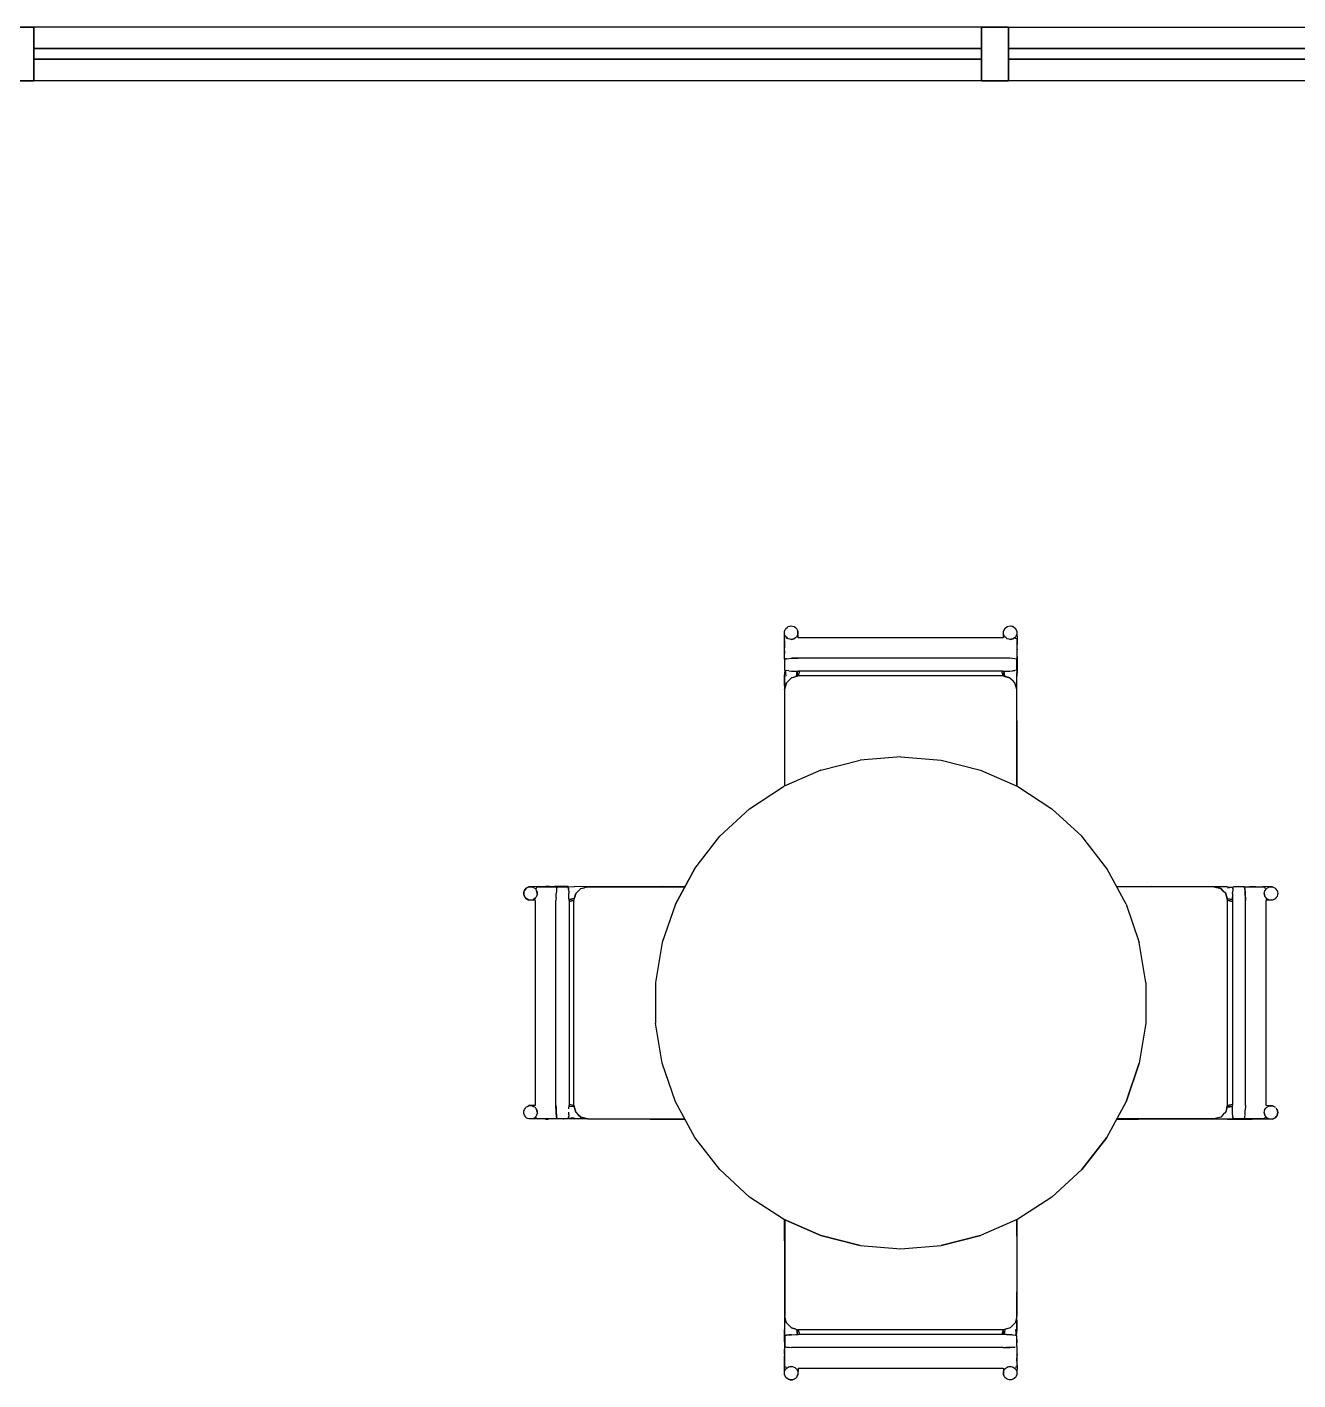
# Model space of a CAD drawing. Header units: metres. Extents: x 0 to 7.5, y -16.9 to 0.
# Drawn here: x 3.712 to 6.076, y -2.516 to 0 of the extents above; entities that cross this region are included whole.
import ezdxf

# ---------------------------------------------------------------- set-up
doc = ezdxf.new("R2010")
doc.units = ezdxf.units.M
doc.layers.add('projected', color=5, linetype='CONTINUOUS')
doc.layers.add('projection', color=5, linetype='CONTINUOUS')

msp = doc.modelspace()

# ---------------------------------------------------------------- linework, layer by layer
at = {"layer": 'projected'}
for p, q in [((3.7, 0), (3.725, 0)), ((3.725, 0), (3.725, -0.05)), ((5.4875, 0), (5.5125, 0)), ((5.4875, -0.05), (5.4875, 0)), ((5.5125, 0), (5.5375, 0)), ((5.5375, 0), (5.5375, -0.05)), ((4.6062, -0.04), (3.725, -0.04)), ((3.725, -0.04), (3.725, -0.05)), ((3.725, -0.05), (3.725, -0.06)), ((3.725, -0.05), (3.725, -0.1)), ((5.4875, -0.04), (4.6062, -0.04)), ((5.4875, -0.05), (5.4875, -0.04)), ((5.4875, -0.06), (5.4875, -0.05)), ((5.4875, -0.1), (5.4875, -0.05)), ((6.3938, -0.04), (5.5375, -0.04)), ((5.5375, -0.04), (5.5375, -0.05)), ((5.5375, -0.05), (5.5375, -0.06)), ((5.5375, -0.05), (5.5375, -0.1)), ((3.725, -0.06), (4.6062, -0.06)), ((4.6062, -0.06), (5.4875, -0.06)), ((5.5375, -0.06), (6.3938, -0.06)), ((3.725, -0.1), (3.7, -0.1)), ((5.5125, -0.1), (5.4875, -0.1)), ((5.5375, -0.1), (5.5125, -0.1))]:
    msp.add_line(p, q, dxfattribs=at)
at = {"layer": 'projection'}
for p, q in [((3.675, 0), (3.725, 0)), ((3.725, 0), (3.675, 0)), ((3.725, -0.04), (3.725, 0)), ((5.4875, 0), (3.725, 0)), ((3.725, -0.1), (3.725, 0)), ((5.4875, 0), (5.5375, 0)), ((5.4875, -0.1), (5.4875, 0)), ((5.4875, 0), (5.4875, -0.1)), ((5.5375, 0), (5.4875, 0)), ((5.5375, -0.1), (5.5375, 0)), ((5.5375, 0), (7.25, 0)), ((5.5375, -0.1), (5.5375, 0)), ((3.725, -0.04), (3.725, -0.06)), ((3.725, -0.04), (5.4875, -0.04)), ((3.725, -0.04), (3.725, -0.06)), ((5.4875, -0.04), (3.725, -0.04)), ((5.4875, -0.04), (5.4875, -0.06)), ((5.4875, -0.06), (5.4875, -0.04)), ((5.5375, -0.04), (5.5375, -0.06)), ((5.5375, -0.04), (7.25, -0.04)), ((5.5375, -0.04), (5.5375, -0.06)), ((7.25, -0.04), (5.5375, -0.04)), ((3.725, -0.1), (3.725, -0.06)), ((5.4875, -0.06), (3.725, -0.06)), ((3.725, -0.06), (5.4875, -0.06)), ((7.25, -0.06), (5.5375, -0.06)), ((5.5375, -0.06), (7.25, -0.06)), ((3.725, -0.1), (3.675, -0.1)), ((3.675, -0.1), (3.725, -0.1)), ((5.4875, -0.1), (3.725, -0.1)), ((5.5375, -0.1), (5.4875, -0.1)), ((5.4875, -0.1), (5.5375, -0.1)), ((7.25, -0.1), (5.5375, -0.1)), ((5.1211, -1.1412), (5.1214, -1.1233)), ((5.1214, -1.1233), (5.1227, -1.1207)), ((5.1214, -1.1261), (5.1214, -1.1233)), ((5.1214, -1.1289), (5.1214, -1.1261)), ((5.1227, -1.1314), (5.1214, -1.1289)), ((5.1227, -1.1207), (5.1239, -1.1182)), ((5.1239, -1.134), (5.1227, -1.1314)), ((5.1239, -1.1182), (5.1261, -1.1164)), ((5.1261, -1.1164), (5.1283, -1.1147)), ((5.1283, -1.1147), (5.1317, -1.1139)), ((5.1317, -1.1139), (5.1338, -1.1134)), ((5.1338, -1.1134), (5.1359, -1.1139)), ((5.1359, -1.1139), (5.1393, -1.1147)), ((5.1393, -1.1147), (5.1415, -1.1164)), ((5.1415, -1.1164), (5.1437, -1.1182)), ((5.1437, -1.1182), (5.145, -1.1207)), ((5.145, -1.1314), (5.1437, -1.134)), ((5.145, -1.1207), (5.1462, -1.1233)), ((5.1462, -1.1289), (5.145, -1.1314)), ((5.1464, -1.1355), (5.1462, -1.1233)), ((5.1462, -1.1233), (5.1462, -1.1261)), ((5.1462, -1.1261), (5.1462, -1.1289)), ((5.5284, -1.1355), (5.5287, -1.1233)), ((5.5287, -1.1233), (5.5311, -1.1182)), ((5.5299, -1.1207), (5.5287, -1.1233)), ((5.5287, -1.1261), (5.5287, -1.1233)), ((5.5287, -1.1289), (5.5287, -1.1261)), ((5.5299, -1.1314), (5.5287, -1.1289)), ((5.5311, -1.1182), (5.5299, -1.1207)), ((5.5311, -1.134), (5.5299, -1.1314)), ((5.5311, -1.1182), (5.5355, -1.1147)), ((5.5355, -1.1147), (5.541, -1.1134)), ((5.541, -1.1134), (5.5465, -1.1147)), ((5.5465, -1.1147), (5.5431, -1.1139)), ((5.5465, -1.1147), (5.551, -1.1182)), ((5.5522, -1.1207), (5.551, -1.1182)), ((5.551, -1.1182), (5.5534, -1.1233)), ((5.5522, -1.1314), (5.551, -1.134)), ((5.5534, -1.1233), (5.5522, -1.1207)), ((5.5534, -1.1289), (5.5522, -1.1314)), ((5.5534, -1.1233), (5.5537, -1.1412)), ((5.5534, -1.1233), (5.5534, -1.1261)), ((5.5534, -1.1261), (5.5534, -1.1289)), ((5.1211, -1.1412), (5.1214, -1.1544)), ((5.1213, -1.1585), (5.1213, -1.1541)), ((5.1214, -1.1377), (5.1227, -1.1373)), ((5.1214, -1.1757), (5.1214, -1.1377)), ((5.1248, -1.1366), (5.1235, -1.137)), ((5.1261, -1.1357), (5.1239, -1.134)), ((5.1283, -1.1375), (5.1261, -1.1357)), ((5.1317, -1.1382), (5.1283, -1.1375)), ((5.1338, -1.1387), (5.1317, -1.1382)), ((5.1338, -1.1387), (5.1393, -1.1375)), ((5.1359, -1.1382), (5.1338, -1.1387)), ((5.1393, -1.1375), (5.1359, -1.1382)), ((5.1415, -1.1357), (5.1393, -1.1375)), ((5.1437, -1.134), (5.1417, -1.1356)), ((5.5278, -1.1355), (5.1468, -1.1355)), ((5.5332, -1.1356), (5.5311, -1.134)), ((5.5355, -1.1375), (5.5333, -1.1357)), ((5.5389, -1.1382), (5.5355, -1.1375)), ((5.541, -1.1387), (5.5389, -1.1382)), ((5.541, -1.1387), (5.5465, -1.1375)), ((5.5431, -1.1382), (5.541, -1.1387)), ((5.5465, -1.1375), (5.5431, -1.1382)), ((5.5488, -1.1357), (5.5465, -1.1375)), ((5.551, -1.134), (5.5488, -1.1357)), ((5.551, -1.137), (5.5498, -1.1366)), ((5.5532, -1.1377), (5.5515, -1.1372)), ((5.5532, -1.1377), (5.5532, -1.1757)), ((5.5537, -1.1412), (5.5534, -1.1563)), ((5.5535, -1.1541), (5.5537, -1.1579)), ((5.5535, -1.1541), (5.5535, -1.1585)), ((5.1211, -1.1598), (5.1213, -1.1585)), ((5.1211, -1.1598), (5.1214, -1.1658)), ((5.1214, -1.1757), (5.1248, -1.1746)), ((5.1231, -1.1751), (5.1214, -1.1757)), ((5.1214, -1.1757), (5.1214, -1.1956)), ((5.1248, -1.1746), (5.1231, -1.1751)), ((5.1248, -1.1746), (5.1341, -1.1738)), ((5.1341, -1.1738), (5.1468, -1.1735)), ((5.1419, -1.1736), (5.1341, -1.1738)), ((5.1468, -1.1735), (5.1419, -1.1736)), ((5.5278, -1.1735), (5.1468, -1.1735)), ((5.5327, -1.1736), (5.5278, -1.1735)), ((5.5405, -1.1738), (5.5327, -1.1736)), ((5.5451, -1.1742), (5.5405, -1.1738)), ((5.5498, -1.1746), (5.5451, -1.1742)), ((5.5519, -1.1752), (5.5498, -1.1746)), ((5.5532, -1.1757), (5.5519, -1.1752)), ((5.5532, -1.1956), (5.5532, -1.1757)), ((5.5537, -1.1612), (5.5537, -1.1579)), ((5.5537, -1.1704), (5.5537, -1.1612)), ((5.5537, -1.1704), (5.5537, -1.1843)), ((5.1214, -1.2071), (5.1211, -1.3486)), ((5.1214, -1.1827), (5.1212, -1.1866)), ((5.1212, -1.1866), (5.1214, -1.1883)), ((5.1227, -1.196), (5.1214, -1.1956)), ((5.1214, -1.2071), (5.1225, -1.1965)), ((5.1214, -1.2247), (5.1214, -1.2067)), ((5.1224, -1.1959), (5.1239, -1.2071)), ((5.1227, -1.196), (5.1248, -1.1967)), ((5.1295, -1.1971), (5.1248, -1.1967)), ((5.1295, -1.1971), (5.1341, -1.1975)), ((5.1341, -1.1975), (5.1404, -1.1977)), ((5.1341, -1.2101), (5.1468, -1.2067)), ((5.1404, -1.1977), (5.1468, -1.1978)), ((5.1437, -1.2071), (5.145, -1.1978)), ((5.1462, -1.2068), (5.1453, -1.1978)), ((5.1492, -1.1978), (5.1468, -1.2067)), ((5.5278, -1.1978), (5.1468, -1.1978)), ((5.5278, -1.2067), (5.1468, -1.2067)), ((5.5278, -1.2067), (5.5254, -1.1978)), ((5.5278, -1.1978), (5.5327, -1.1977)), ((5.5278, -1.2067), (5.5341, -1.2084)), ((5.5278, -1.2067), (5.5327, -1.208)), ((5.5405, -1.2101), (5.5278, -1.2067)), ((5.5287, -1.2069), (5.5296, -1.1978)), ((5.5311, -1.2071), (5.5299, -1.1978)), ((5.5327, -1.1977), (5.5405, -1.1975)), ((5.5405, -1.1975), (5.5451, -1.1971)), ((5.5498, -1.1967), (5.5451, -1.1971)), ((5.5451, -1.1971), (5.5498, -1.1967)), ((5.5532, -1.1956), (5.5498, -1.1967)), ((5.5534, -1.2071), (5.5536, -1.194)), ((5.5537, -1.1961), (5.5534, -1.2071)), ((5.5537, -1.3722), (5.5534, -1.2071)), ((5.5537, -1.1843), (5.5537, -1.1961)), ((5.1214, -1.2321), (5.1248, -1.2194)), ((5.1231, -1.2257), (5.1214, -1.2321)), ((5.1231, -1.2257), (5.1214, -1.2321)), ((5.1214, -1.2321), (5.1214, -1.4114)), ((5.1248, -1.2194), (5.1231, -1.2257)), ((5.1248, -1.2194), (5.1341, -1.2101)), ((5.1419, -1.208), (5.1341, -1.2101)), ((5.1393, -1.2087), (5.1341, -1.2101)), ((5.1419, -1.208), (5.1394, -1.2087)), ((5.5327, -1.208), (5.5405, -1.2101)), ((5.5356, -1.2088), (5.5405, -1.2101)), ((5.5405, -1.2101), (5.5451, -1.2147)), ((5.5498, -1.2194), (5.5451, -1.2147)), ((5.5515, -1.2257), (5.5498, -1.2194)), ((5.5519, -1.2272), (5.5498, -1.2194)), ((5.5532, -1.2321), (5.5515, -1.2257)), ((5.5532, -1.2321), (5.5519, -1.2272)), ((5.5532, -1.4114), (5.5532, -1.2321)), ((5.1211, -1.3486), (5.1212, -1.4115)), ((5.3373, -1.3571), (5.262, -1.3633)), ((5.3373, -1.3571), (5.4127, -1.3633)), ((5.1888, -1.3819), (5.1196, -1.4122)), ((5.1888, -1.3819), (5.262, -1.3633)), ((5.1888, -1.3819), (5.262, -1.3633)), ((5.4127, -1.3633), (5.4859, -1.3819)), ((5.4859, -1.3819), (5.5551, -1.4122)), ((5.4859, -1.3819), (5.5551, -1.4122)), ((5.5534, -1.373), (5.5534, -1.4115)), ((5.5537, -1.4116), (5.5537, -1.3722)), ((5.0563, -1.4536), (5.1196, -1.4122)), ((5.5551, -1.4122), (5.6184, -1.4536)), ((5.0008, -1.5047), (5.0563, -1.4536)), ((5.6184, -1.4536), (5.6739, -1.5047)), ((4.9543, -1.5644), (5.0008, -1.5047)), ((4.9543, -1.5644), (5.0008, -1.5047)), ((5.7204, -1.5644), (5.6739, -1.5047)), ((5.7204, -1.5644), (5.6739, -1.5047)), ((4.9184, -1.6308), (4.9543, -1.5644)), ((4.9543, -1.5644), (4.9184, -1.6308)), ((5.7563, -1.6308), (5.7204, -1.5644)), ((4.6367, -1.6088), (4.6362, -1.6109)), ((4.6362, -1.6109), (4.6367, -1.6088)), ((4.6367, -1.6088), (4.6374, -1.6054)), ((4.6374, -1.6054), (4.6367, -1.6088)), ((4.6374, -1.6054), (4.6409, -1.601)), ((4.6392, -1.6032), (4.6374, -1.6054)), ((4.6409, -1.601), (4.6392, -1.6032)), ((4.6409, -1.601), (4.646, -1.5985)), ((4.6435, -1.5998), (4.6409, -1.601)), ((4.646, -1.5985), (4.6435, -1.5998)), ((4.6639, -1.5982), (4.646, -1.5985)), ((4.646, -1.5985), (4.6488, -1.5985)), ((4.6488, -1.5985), (4.6516, -1.5985)), ((4.6516, -1.5985), (4.6542, -1.5998)), ((4.6542, -1.5998), (4.6567, -1.601)), ((4.6567, -1.601), (4.6585, -1.6032)), ((4.6585, -1.6032), (4.6602, -1.6054)), ((4.6594, -1.6021), (4.6597, -1.601)), ((4.6599, -1.6004), (4.6605, -1.5987)), ((4.6615, -1.6109), (4.6602, -1.6054)), ((4.6602, -1.6054), (4.661, -1.6088)), ((4.6605, -1.5987), (4.6984, -1.5987)), ((4.661, -1.6088), (4.6615, -1.6109)), ((4.679, -1.5985), (4.6639, -1.5982)), ((4.6806, -1.5982), (4.6768, -1.5984)), ((4.6768, -1.5984), (4.6812, -1.5984)), ((4.6839, -1.5982), (4.6806, -1.5982)), ((4.6839, -1.5982), (4.6932, -1.5983)), ((4.7071, -1.5982), (4.6932, -1.5983)), ((4.6969, -1.6068), (4.6965, -1.6114)), ((4.6973, -1.6021), (4.6969, -1.6068)), ((4.698, -1.6001), (4.6973, -1.6021)), ((4.6984, -1.5987), (4.698, -1.6001)), ((4.6984, -1.5987), (4.7183, -1.5987)), ((4.7189, -1.5983), (4.7071, -1.5982)), ((4.7168, -1.5983), (4.7298, -1.5985)), ((4.7183, -1.5987), (4.7195, -1.6021)), ((4.7189, -1.6004), (4.7183, -1.5987)), ((4.7189, -1.5983), (4.7298, -1.5985)), ((4.7195, -1.6021), (4.7189, -1.6004)), ((4.7195, -1.6021), (4.7203, -1.6114)), ((4.7199, -1.6068), (4.7195, -1.6021)), ((4.8949, -1.5982), (4.7298, -1.5985)), ((4.7375, -1.6068), (4.7328, -1.6114)), ((4.7375, -1.6068), (4.7421, -1.6021)), ((4.7421, -1.6021), (4.7499, -1.6001)), ((4.7421, -1.6021), (4.7485, -1.6004)), ((4.7485, -1.6004), (4.7499, -1.6001)), ((4.7499, -1.6001), (4.7548, -1.5987)), ((4.7499, -1.6001), (4.7548, -1.5987)), ((4.7548, -1.5987), (4.9357, -1.5987)), ((4.8949, -1.5982), (4.936, -1.5983)), ((4.9359, -1.5985), (4.8957, -1.5985)), ((5.8034, -1.5984), (5.7388, -1.5985)), ((5.9199, -1.5986), (5.7389, -1.5986)), ((5.9449, -1.5987), (5.8034, -1.5984)), ((5.9262, -1.6003), (5.9199, -1.5986)), ((5.9199, -1.5986), (5.9248, -1.6)), ((5.9326, -1.602), (5.9199, -1.5986)), ((5.9199, -1.5986), (5.9326, -1.602)), ((5.9262, -1.6003), (5.9199, -1.5986)), ((5.9326, -1.602), (5.9262, -1.6003)), ((5.9453, -1.5986), (5.9272, -1.5986)), ((5.9326, -1.602), (5.9372, -1.6067)), ((5.9326, -1.602), (5.9419, -1.6113)), ((5.9372, -1.6067), (5.9326, -1.602)), ((5.9419, -1.6113), (5.9372, -1.6067)), ((5.9449, -1.5987), (5.9554, -1.5997)), ((5.956, -1.5996), (5.9449, -1.6011)), ((5.9544, -1.6113), (5.9548, -1.6067)), ((5.9552, -1.602), (5.9548, -1.6067)), ((5.9552, -1.602), (5.9559, -1.6)), ((5.9559, -1.6), (5.9564, -1.5986)), ((5.9763, -1.5986), (5.9564, -1.5986)), ((5.9653, -1.5984), (5.9636, -1.5986)), ((5.9692, -1.5986), (5.9653, -1.5984)), ((5.9763, -1.5986), (6.0142, -1.5986)), ((5.9768, -1.6003), (5.9763, -1.5986)), ((5.9774, -1.602), (5.9768, -1.6003)), ((5.9774, -1.602), (5.9782, -1.6113)), ((5.9778, -1.6067), (5.9774, -1.602)), ((5.9782, -1.6113), (5.9778, -1.6067)), ((5.9921, -1.5984), (5.9862, -1.5986)), ((5.9921, -1.5984), (5.9934, -1.5986)), ((5.9979, -1.5986), (5.9935, -1.5986)), ((5.9976, -1.5986), (6.0108, -1.5984)), ((6.0287, -1.5987), (6.0108, -1.5984)), ((6.0132, -1.6111), (6.0137, -1.609)), ((6.0137, -1.609), (6.0145, -1.6056)), ((6.0142, -1.5987), (6.0147, -1.6)), ((6.0162, -1.6033), (6.0145, -1.6056)), ((6.0153, -1.602), (6.0149, -1.6008)), ((6.0162, -1.6033), (6.018, -1.6011)), ((6.018, -1.6011), (6.0205, -1.5999)), ((6.0205, -1.5999), (6.0231, -1.5987)), ((6.0231, -1.5987), (6.0259, -1.5987)), ((6.0259, -1.5987), (6.0287, -1.5987)), ((6.0287, -1.5987), (6.0312, -1.5999)), ((6.0312, -1.5999), (6.0338, -1.6011)), ((6.0338, -1.6011), (6.0355, -1.6033)), ((6.0373, -1.6056), (6.0355, -1.6033)), ((6.0373, -1.6056), (6.038, -1.609)), ((6.038, -1.609), (6.0385, -1.6111)), ((4.6362, -1.6109), (4.6367, -1.613)), ((4.6367, -1.613), (4.6362, -1.6109)), ((4.6374, -1.6164), (4.6367, -1.613)), ((4.6367, -1.613), (4.6374, -1.6164)), ((4.6409, -1.6208), (4.6374, -1.6164)), ((4.6409, -1.6208), (4.6435, -1.6221)), ((4.646, -1.6233), (4.6409, -1.6208)), ((4.6435, -1.6221), (4.646, -1.6233)), ((4.6583, -1.6235), (4.646, -1.6233)), ((4.6488, -1.6233), (4.646, -1.6233)), ((4.6516, -1.6233), (4.6488, -1.6233)), ((4.6542, -1.6221), (4.6516, -1.6233)), ((4.6567, -1.6208), (4.6542, -1.6221)), ((4.6584, -1.6187), (4.6567, -1.6208)), ((4.6583, -2.0051), (4.6583, -1.6241)), ((4.6602, -1.6164), (4.6585, -1.6186)), ((4.661, -1.613), (4.6602, -1.6164)), ((4.6615, -1.6109), (4.661, -1.613)), ((4.6963, -1.6193), (4.6962, -1.6241)), ((4.6962, -2.0051), (4.6962, -1.6241)), ((4.6963, -1.6193), (4.6965, -1.6114)), ((4.7204, -1.6193), (4.7203, -1.6114)), ((4.7206, -1.6241), (4.7204, -1.6193)), ((4.7298, -1.6208), (4.7205, -1.6221)), ((4.7205, -1.6224), (4.7297, -1.6233)), ((4.7294, -1.6241), (4.7206, -1.6265)), ((4.7206, -1.6241), (4.7206, -2.0051)), ((4.7294, -1.6241), (4.7311, -1.6178)), ((4.7294, -1.6241), (4.7307, -1.6193)), ((4.7294, -2.0051), (4.7294, -1.6241)), ((4.7328, -1.6114), (4.7307, -1.6193)), ((4.7307, -1.6193), (4.7328, -1.6114)), ((4.7311, -1.6178), (4.7328, -1.6114)), ((4.9184, -1.6308), (4.8938, -1.7023)), ((5.7563, -1.6308), (5.7809, -1.7023)), ((5.9419, -1.6113), (5.9433, -1.6165)), ((5.9419, -1.6113), (5.9433, -1.6165)), ((5.9419, -1.6113), (5.9453, -1.624)), ((5.944, -1.6192), (5.9419, -1.6113)), ((5.9433, -1.6166), (5.9436, -1.6177)), ((5.9433, -1.6166), (5.944, -1.6192)), ((5.9436, -1.6177), (5.9453, -1.624)), ((5.9453, -1.624), (5.944, -1.6192)), ((5.9453, -1.624), (5.944, -1.6192)), ((5.9542, -1.6222), (5.9449, -1.621)), ((5.9451, -1.6234), (5.9542, -1.6225)), ((5.9541, -1.6264), (5.9453, -1.624)), ((5.9453, -2.005), (5.9453, -1.624)), ((5.9543, -1.6177), (5.9541, -1.624)), ((5.9541, -1.624), (5.9543, -1.6177)), ((5.9541, -1.624), (5.9541, -2.005)), ((5.9544, -1.6113), (5.9543, -1.6177)), ((5.9782, -1.6113), (5.9785, -1.624)), ((5.9784, -1.6192), (5.9782, -1.6113)), ((5.9785, -1.624), (5.9784, -1.6192)), ((5.9785, -2.005), (5.9785, -1.624)), ((6.0132, -1.6111), (6.0145, -1.6166)), ((6.0137, -1.6131), (6.0132, -1.6111)), ((6.0145, -1.6166), (6.0137, -1.6131)), ((6.0162, -1.6188), (6.0145, -1.6166)), ((6.018, -1.621), (6.0163, -1.6189)), ((6.0287, -1.6234), (6.0164, -1.6237)), ((6.0164, -1.624), (6.0164, -2.005)), ((6.0205, -1.6222), (6.018, -1.621)), ((6.0231, -1.6234), (6.0205, -1.6222)), ((6.0259, -1.6234), (6.0231, -1.6234)), ((6.0287, -1.6234), (6.0259, -1.6234)), ((6.0312, -1.6222), (6.0287, -1.6234)), ((6.0338, -1.621), (6.0312, -1.6222)), ((6.0355, -1.6188), (6.0338, -1.621)), ((6.0373, -1.6166), (6.0355, -1.6188)), ((6.038, -1.6131), (6.0373, -1.6166)), ((6.0385, -1.6111), (6.038, -1.6131)), ((4.8938, -1.7023), (4.8814, -1.7768)), ((5.7933, -1.7768), (5.7809, -1.7023)), ((4.8814, -1.7768), (4.8814, -1.8524)), ((5.7933, -1.7768), (5.7933, -1.8524)), ((4.8938, -1.9269), (4.8814, -1.8524)), ((5.7933, -1.8524), (5.7809, -1.9269)), ((4.9184, -1.9984), (4.8938, -1.9269)), ((4.9184, -1.9984), (4.8938, -1.9269)), ((5.7809, -1.9269), (5.7563, -1.9984)), ((5.7563, -1.9984), (5.7809, -1.9269)), ((4.6367, -2.016), (4.6374, -2.0126)), ((4.6374, -2.0126), (4.6392, -2.0104)), ((4.6392, -2.0104), (4.6409, -2.0082)), ((4.6409, -2.0082), (4.6435, -2.007)), ((4.6435, -2.007), (4.646, -2.0057)), ((4.6583, -2.0055), (4.646, -2.0057)), ((4.646, -2.0057), (4.6488, -2.0057)), ((4.6488, -2.0057), (4.6516, -2.0057)), ((4.6516, -2.0057), (4.6542, -2.007)), ((4.6542, -2.007), (4.6567, -2.0082)), ((4.6567, -2.0082), (4.6584, -2.0103)), ((4.6585, -2.0104), (4.6602, -2.0126)), ((4.6615, -2.0181), (4.6602, -2.0126)), ((4.6602, -2.0126), (4.661, -2.016)), ((4.6965, -2.0178), (4.6962, -2.0051)), ((4.6962, -2.0051), (4.6963, -2.01)), ((4.6963, -2.01), (4.6965, -2.0178)), ((4.7204, -2.0115), (4.7206, -2.0051)), ((4.7205, -2.0067), (4.7296, -2.0058)), ((4.7205, -2.0067), (4.7296, -2.0058)), ((4.7298, -2.0082), (4.7205, -2.007)), ((4.7206, -2.0028), (4.7294, -2.0051)), ((4.7311, -2.0115), (4.7294, -2.0051)), ((4.7294, -2.0051), (4.7307, -2.01)), ((4.7294, -2.0051), (4.7307, -2.01)), ((4.7328, -2.0178), (4.7294, -2.0051)), ((4.7307, -2.01), (4.7314, -2.0125)), ((4.7307, -2.01), (4.7328, -2.0178)), ((4.7311, -2.0115), (4.7314, -2.0125)), ((4.9543, -2.0648), (4.9184, -1.9984)), ((4.9543, -2.0648), (4.9184, -1.9984)), ((5.7204, -2.0648), (5.7563, -1.9984)), ((5.944, -2.0099), (5.9419, -2.0177)), ((5.9419, -2.0177), (5.9436, -2.0114)), ((5.9436, -2.0114), (5.9453, -2.005)), ((5.944, -2.0099), (5.9453, -2.005)), ((5.9453, -2.005), (5.944, -2.0099)), ((5.9449, -2.0083), (5.9542, -2.0071)), ((5.945, -2.0059), (5.9542, -2.0068)), ((5.9453, -2.005), (5.9541, -2.0027)), ((5.9543, -2.0099), (5.9541, -2.005)), ((5.9544, -2.0177), (5.9543, -2.0099)), ((5.9782, -2.0177), (5.9784, -2.0099)), ((5.9785, -2.005), (5.9784, -2.0099)), ((6.0145, -2.0128), (6.0162, -2.0106)), ((6.0163, -2.0104), (6.018, -2.0083)), ((6.0287, -2.0059), (6.0164, -2.0057)), ((6.018, -2.0083), (6.0205, -2.0071)), ((6.0205, -2.0071), (6.0231, -2.0059)), ((6.0231, -2.0059), (6.0259, -2.0059)), ((6.0259, -2.0059), (6.0287, -2.0059)), ((6.0287, -2.0059), (6.0338, -2.0083)), ((6.0312, -2.0071), (6.0287, -2.0059)), ((6.0338, -2.0083), (6.0312, -2.0071)), ((6.0373, -2.0128), (6.0355, -2.0106)), ((4.6362, -2.0181), (4.6367, -2.016)), ((4.6367, -2.0202), (4.6362, -2.0181)), ((4.6374, -2.0236), (4.6367, -2.0202)), ((4.6392, -2.0258), (4.6374, -2.0236)), ((4.6409, -2.0281), (4.6392, -2.0258)), ((4.6435, -2.0293), (4.6409, -2.0281)), ((4.646, -2.0305), (4.6435, -2.0293)), ((4.6639, -2.0308), (4.646, -2.0305)), ((4.6488, -2.0305), (4.646, -2.0305)), ((4.6516, -2.0305), (4.6488, -2.0305)), ((4.6542, -2.0293), (4.6516, -2.0305)), ((4.6567, -2.0281), (4.6542, -2.0293)), ((4.6585, -2.0258), (4.6567, -2.0281)), ((4.6602, -2.0236), (4.6585, -2.0258)), ((4.6598, -2.0284), (4.6594, -2.0271)), ((4.6605, -2.0305), (4.66, -2.0292)), ((4.661, -2.0202), (4.6602, -2.0236)), ((4.6984, -2.0305), (4.6605, -2.0305)), ((4.661, -2.016), (4.6615, -2.0181)), ((4.6615, -2.0181), (4.661, -2.0202)), ((4.6771, -2.0305), (4.6639, -2.0308)), ((4.6768, -2.0306), (4.6812, -2.0306)), ((4.6826, -2.0308), (4.6813, -2.0306)), ((4.6885, -2.0305), (4.6826, -2.0308)), ((4.6973, -2.0271), (4.6965, -2.0178)), ((4.6965, -2.0178), (4.6969, -2.0225)), ((4.6969, -2.0225), (4.6973, -2.0271)), ((4.6973, -2.0271), (4.6979, -2.0288)), ((4.6979, -2.0288), (4.6984, -2.0305)), ((4.6984, -2.0305), (4.6979, -2.0288)), ((4.7183, -2.0305), (4.6984, -2.0305)), ((4.7094, -2.0308), (4.7055, -2.0305)), ((4.7111, -2.0305), (4.7094, -2.0308)), ((4.7188, -2.0292), (4.7183, -2.0305)), ((4.7298, -2.0281), (4.7187, -2.0295)), ((4.7188, -2.0292), (4.7195, -2.0271)), ((4.7193, -2.0295), (4.7298, -2.0305)), ((4.7199, -2.0225), (4.7195, -2.0271)), ((4.7199, -2.0225), (4.7203, -2.0178)), ((4.7475, -2.0305), (4.7294, -2.0305)), ((4.8713, -2.0308), (4.7298, -2.0305)), ((4.7314, -2.0127), (4.7328, -2.0178)), ((4.7314, -2.0127), (4.7328, -2.0178)), ((4.7328, -2.0178), (4.7375, -2.0225)), ((4.7421, -2.0271), (4.7328, -2.0178)), ((4.7421, -2.0271), (4.7375, -2.0225)), ((4.7375, -2.0225), (4.7421, -2.0271)), ((4.7421, -2.0271), (4.7499, -2.0292)), ((4.7421, -2.0271), (4.7485, -2.0288)), ((4.7548, -2.0305), (4.7421, -2.0271)), ((4.7548, -2.0305), (4.7485, -2.0288)), ((4.7485, -2.0288), (4.7548, -2.0305)), ((4.7499, -2.0292), (4.7548, -2.0305)), ((4.7548, -2.0305), (4.9358, -2.0305)), ((4.8713, -2.0308), (4.9359, -2.0307)), ((5.7387, -2.0309), (5.7798, -2.031)), ((5.779, -2.0307), (5.7388, -2.0307)), ((5.9199, -2.0304), (5.739, -2.0304)), ((5.9449, -2.0307), (5.7798, -2.031)), ((5.9248, -2.0291), (5.9199, -2.0304)), ((5.9199, -2.0304), (5.9248, -2.0291)), ((5.9326, -2.027), (5.9248, -2.0291)), ((5.9372, -2.0224), (5.9326, -2.027)), ((5.9419, -2.0177), (5.9372, -2.0224)), ((5.9449, -2.0307), (5.9558, -2.0309)), ((5.9558, -2.0309), (5.9449, -2.0307)), ((5.9449, -2.0307), (5.9579, -2.0308)), ((5.9552, -2.027), (5.9544, -2.0177)), ((5.9552, -2.027), (5.9558, -2.0287)), ((5.9558, -2.0287), (5.9552, -2.027)), ((5.9564, -2.0304), (5.9558, -2.0287)), ((5.9558, -2.0287), (5.9564, -2.0304)), ((5.9558, -2.0309), (5.9676, -2.031)), ((5.9763, -2.0304), (5.9564, -2.0304)), ((5.9676, -2.031), (5.9816, -2.0309)), ((5.9763, -2.0304), (5.9767, -2.0291)), ((6.0142, -2.0304), (5.9763, -2.0304)), ((5.9767, -2.0291), (5.9774, -2.027)), ((5.9774, -2.027), (5.9778, -2.0224)), ((5.9778, -2.0224), (5.9782, -2.0177)), ((5.9816, -2.0309), (5.9908, -2.031)), ((5.9941, -2.031), (5.9908, -2.031)), ((5.9979, -2.0308), (5.9935, -2.0308)), ((5.9979, -2.0308), (5.9941, -2.031)), ((6.0108, -2.031), (5.9957, -2.0307)), ((6.0287, -2.0307), (6.0108, -2.031)), ((6.0132, -2.0183), (6.0137, -2.0162)), ((6.0132, -2.0183), (6.0145, -2.0238)), ((6.0137, -2.0204), (6.0132, -2.0183)), ((6.0137, -2.0162), (6.0145, -2.0128)), ((6.0145, -2.0238), (6.0137, -2.0204)), ((6.0142, -2.0304), (6.0148, -2.0287)), ((6.0162, -2.026), (6.0145, -2.0238)), ((6.015, -2.0282), (6.0153, -2.027)), ((6.018, -2.0282), (6.0162, -2.026)), ((6.0205, -2.0294), (6.018, -2.0282)), ((6.0231, -2.0307), (6.0205, -2.0294)), ((6.0259, -2.0307), (6.0231, -2.0307)), ((6.0287, -2.0307), (6.0259, -2.0307)), ((6.0338, -2.0282), (6.0287, -2.0307)), ((6.0287, -2.0307), (6.0312, -2.0294)), ((6.0312, -2.0294), (6.0338, -2.0282)), ((6.0373, -2.0238), (6.0338, -2.0282)), ((6.0338, -2.0282), (6.0355, -2.026)), ((6.0355, -2.026), (6.0373, -2.0238)), ((6.0373, -2.0128), (6.038, -2.0162)), ((6.038, -2.0162), (6.0373, -2.0128)), ((6.038, -2.0204), (6.0373, -2.0238)), ((6.0373, -2.0238), (6.038, -2.0204)), ((6.0385, -2.0183), (6.038, -2.0162)), ((6.038, -2.0162), (6.0385, -2.0183)), ((6.038, -2.0204), (6.0385, -2.0183)), ((6.0385, -2.0183), (6.038, -2.0204)), ((5.0008, -2.1244), (4.9543, -2.0648)), ((5.7204, -2.0648), (5.6739, -2.1244)), ((5.6739, -2.1244), (5.7204, -2.0648)), ((5.0008, -2.1244), (5.0563, -2.1756)), ((5.0008, -2.1244), (5.0563, -2.1756)), ((5.6184, -2.1756), (5.6739, -2.1244)), ((5.1196, -2.217), (5.0563, -2.1756)), ((5.6184, -2.1756), (5.5551, -2.217)), ((5.1888, -2.2473), (5.1196, -2.217)), ((5.1196, -2.217), (5.1888, -2.2473)), ((5.121, -2.257), (5.121, -2.2176)), ((5.1213, -2.2177), (5.1213, -2.2562)), ((5.1215, -2.2178), (5.1215, -2.3971)), ((5.5551, -2.217), (5.4859, -2.2473)), ((5.5533, -2.2177), (5.5533, -2.3971)), ((5.5536, -2.2806), (5.5535, -2.2177)), ((5.121, -2.257), (5.1213, -2.4221)), ((5.1888, -2.2473), (5.262, -2.2659)), ((5.262, -2.2659), (5.1888, -2.2473)), ((5.4859, -2.2473), (5.4127, -2.2659)), ((5.4127, -2.2659), (5.4859, -2.2473)), ((5.262, -2.2659), (5.3373, -2.2721)), ((5.3373, -2.2721), (5.4127, -2.2659)), ((5.5533, -2.4221), (5.5536, -2.2806)), ((5.1232, -2.4035), (5.1215, -2.3971)), ((5.1228, -2.402), (5.1215, -2.3971)), ((5.1228, -2.402), (5.1215, -2.3971)), ((5.1249, -2.4098), (5.1228, -2.402)), ((5.1249, -2.4098), (5.1232, -2.4035)), ((5.1296, -2.4145), (5.1249, -2.4098)), ((5.1296, -2.4145), (5.1249, -2.4098)), ((5.1342, -2.4191), (5.1296, -2.4145)), ((5.5499, -2.4098), (5.5406, -2.4191)), ((5.5406, -2.4191), (5.5452, -2.4145)), ((5.5499, -2.4098), (5.5452, -2.4145)), ((5.5452, -2.4145), (5.5499, -2.4098)), ((5.5533, -2.3971), (5.5499, -2.4098)), ((5.5533, -2.4045), (5.5533, -2.4225)), ((5.121, -2.4331), (5.1213, -2.4221)), ((5.121, -2.4449), (5.121, -2.4331)), ((5.1213, -2.4221), (5.1211, -2.4352)), ((5.1215, -2.4336), (5.1249, -2.4325)), ((5.1215, -2.4336), (5.1215, -2.4535)), ((5.1249, -2.4325), (5.1232, -2.433)), ((5.1249, -2.4325), (5.1342, -2.4317)), ((5.1296, -2.4321), (5.1249, -2.4325)), ((5.1342, -2.4317), (5.1296, -2.4321)), ((5.1342, -2.4191), (5.1406, -2.4208)), ((5.1342, -2.4191), (5.1469, -2.4225)), ((5.142, -2.4212), (5.1342, -2.4191)), ((5.1342, -2.4317), (5.142, -2.4315)), ((5.142, -2.4315), (5.1469, -2.4314)), ((5.1436, -2.4221), (5.1448, -2.4314)), ((5.1451, -2.4314), (5.146, -2.4223)), ((5.1469, -2.4225), (5.1493, -2.4314)), ((5.5279, -2.4225), (5.1469, -2.4225)), ((5.5279, -2.4314), (5.1469, -2.4314)), ((5.5279, -2.4225), (5.5255, -2.4314)), ((5.5406, -2.4191), (5.5279, -2.4225)), ((5.5343, -2.4315), (5.5279, -2.4314)), ((5.5294, -2.4314), (5.5285, -2.4223)), ((5.531, -2.4221), (5.5297, -2.4314)), ((5.5353, -2.4205), (5.5343, -2.4208)), ((5.5343, -2.4315), (5.5406, -2.4317)), ((5.5406, -2.4317), (5.5343, -2.4315)), ((5.5406, -2.4191), (5.5354, -2.4205)), ((5.5452, -2.4321), (5.5406, -2.4317)), ((5.5452, -2.4321), (5.5499, -2.4325)), ((5.552, -2.4332), (5.5499, -2.4325)), ((5.5508, -2.4221), (5.5523, -2.4333)), ((5.552, -2.4332), (5.5533, -2.4336)), ((5.5522, -2.4327), (5.5533, -2.4221)), ((5.5533, -2.4221), (5.5522, -2.4327)), ((5.5533, -2.4535), (5.5533, -2.4336)), ((5.121, -2.4449), (5.121, -2.4588)), ((5.121, -2.468), (5.121, -2.4588)), ((5.1215, -2.4915), (5.1215, -2.4535)), ((5.1215, -2.4535), (5.1228, -2.4539)), ((5.1228, -2.4539), (5.1249, -2.4546)), ((5.1249, -2.4546), (5.1296, -2.455)), ((5.1296, -2.455), (5.1342, -2.4554)), ((5.142, -2.4556), (5.1342, -2.4554)), ((5.1469, -2.4557), (5.142, -2.4556)), ((5.5279, -2.4557), (5.1469, -2.4557)), ((5.5279, -2.4557), (5.5328, -2.4556)), ((5.5328, -2.4556), (5.5406, -2.4554)), ((5.5406, -2.4554), (5.5328, -2.4556)), ((5.5499, -2.4546), (5.5406, -2.4554)), ((5.5406, -2.4554), (5.5452, -2.455)), ((5.5452, -2.455), (5.5499, -2.4546)), ((5.5533, -2.4408), (5.5535, -2.4426)), ((5.5535, -2.4426), (5.5533, -2.4465)), ((5.5533, -2.4535), (5.5533, -2.4915)), ((5.5533, -2.4634), (5.5536, -2.4694)), ((5.121, -2.468), (5.121, -2.4713)), ((5.1212, -2.4751), (5.121, -2.4713)), ((5.121, -2.488), (5.1213, -2.4729)), ((5.1213, -2.5059), (5.121, -2.488)), ((5.1212, -2.4751), (5.1212, -2.4707)), ((5.1337, -2.4905), (5.1282, -2.4917)), ((5.1316, -2.4909), (5.1337, -2.4905)), ((5.1337, -2.4905), (5.1358, -2.4909)), ((5.5409, -2.4905), (5.5354, -2.4917)), ((5.5388, -2.4909), (5.5409, -2.4905)), ((5.5409, -2.4905), (5.543, -2.4909)), ((5.5536, -2.488), (5.5533, -2.4748)), ((5.5536, -2.488), (5.5533, -2.5059)), ((5.5534, -2.4707), (5.5536, -2.4694)), ((5.5534, -2.4707), (5.5534, -2.4751)), ((5.1213, -2.5003), (5.1225, -2.4978)), ((5.1213, -2.5031), (5.1213, -2.5003)), ((5.1213, -2.5059), (5.1213, -2.5031)), ((5.1237, -2.511), (5.1213, -2.5059)), ((5.1232, -2.492), (5.1215, -2.4915)), ((5.1225, -2.4978), (5.1237, -2.4952)), ((5.1249, -2.4926), (5.1237, -2.4922)), ((5.1237, -2.4952), (5.1259, -2.4935)), ((5.1282, -2.5145), (5.1237, -2.511)), ((5.1259, -2.4935), (5.1282, -2.4917)), ((5.1282, -2.4917), (5.1316, -2.4909)), ((5.1337, -2.5158), (5.1282, -2.5145)), ((5.1282, -2.5145), (5.1316, -2.5153)), ((5.1316, -2.5153), (5.1337, -2.5158)), ((5.1337, -2.5158), (5.1358, -2.5153)), ((5.1358, -2.5153), (5.1337, -2.5158)), ((5.1358, -2.4909), (5.1392, -2.4917)), ((5.1392, -2.5145), (5.1358, -2.5153)), ((5.1358, -2.5153), (5.1392, -2.5145)), ((5.1392, -2.4917), (5.1414, -2.4935)), ((5.1414, -2.5128), (5.1392, -2.5145)), ((5.1414, -2.5128), (5.1436, -2.511)), ((5.1415, -2.4936), (5.1436, -2.4952)), ((5.1436, -2.4952), (5.1448, -2.4978)), ((5.146, -2.5059), (5.1436, -2.511)), ((5.1448, -2.4978), (5.146, -2.5003)), ((5.1448, -2.5085), (5.146, -2.5059)), ((5.1463, -2.4937), (5.146, -2.5059)), ((5.146, -2.5003), (5.146, -2.5031)), ((5.146, -2.5031), (5.146, -2.5059)), ((5.1469, -2.4937), (5.5279, -2.4937)), ((5.5283, -2.4937), (5.5285, -2.5059)), ((5.5285, -2.5003), (5.5297, -2.4978)), ((5.5285, -2.5031), (5.5285, -2.5003)), ((5.5285, -2.5059), (5.5285, -2.5031)), ((5.5297, -2.5085), (5.5285, -2.5059)), ((5.5297, -2.4978), (5.531, -2.4952)), ((5.531, -2.511), (5.5297, -2.5085)), ((5.531, -2.4952), (5.533, -2.4936)), ((5.5332, -2.5128), (5.531, -2.511)), ((5.5332, -2.4935), (5.5354, -2.4917)), ((5.5354, -2.5145), (5.5332, -2.5128)), ((5.5354, -2.4917), (5.5388, -2.4909)), ((5.5388, -2.5153), (5.5354, -2.5145)), ((5.5409, -2.5158), (5.5388, -2.5153)), ((5.543, -2.5153), (5.5409, -2.5158)), ((5.543, -2.4909), (5.5464, -2.4917)), ((5.5464, -2.5145), (5.543, -2.5153)), ((5.5464, -2.4917), (5.5486, -2.4935)), ((5.5486, -2.5128), (5.5464, -2.5145)), ((5.5486, -2.4935), (5.5508, -2.4952)), ((5.5508, -2.511), (5.5486, -2.5128)), ((5.5512, -2.4922), (5.5499, -2.4926)), ((5.5508, -2.4952), (5.552, -2.4978)), ((5.552, -2.5085), (5.5508, -2.511)), ((5.5533, -2.4915), (5.552, -2.4919)), ((5.552, -2.4978), (5.5533, -2.5003)), ((5.5533, -2.5059), (5.552, -2.5085)), ((5.5533, -2.5003), (5.5533, -2.5031)), ((5.5533, -2.5031), (5.5533, -2.5059))]:
    msp.add_line(p, q, dxfattribs=at)

doc.saveas('drawing.dxf')
